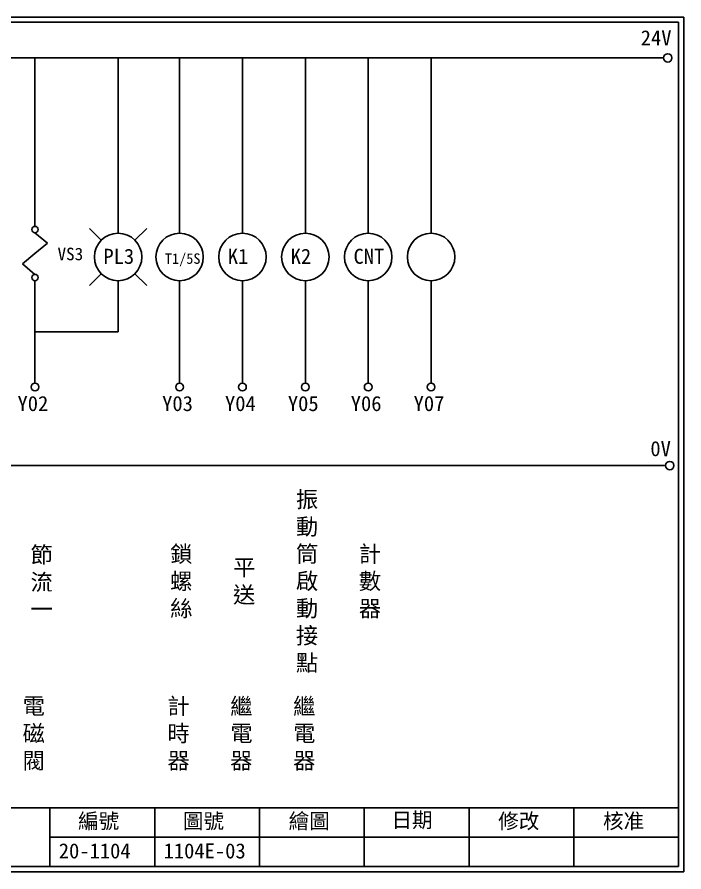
# Model space of a CAD drawing. Extents: x 926 to 1213, y 3 to 207.
# Drawn here: x 1053.7 to 1212.7, y 3 to 207 of the extents above; entities that cross this region are included whole.
import ezdxf

# ---------------------------------------------------------------- set-up
doc = ezdxf.new("R2010")
doc.units = 0
doc.layers.get('0').update_dxf_attribs({"linetype": 'CONTINUOUS'})
doc.layers.add('圖框層', color=7, linetype='CONTINUOUS')
doc.layers.add('標尺寸層', color=3, linetype='CONTINUOUS')
doc.styles.add('CNS', font='romanc.shx', dxfattribs={"bigfont": 'chineset.shx'})
doc.styles.add('STSL', font='kaiu.ttf')

msp = doc.modelspace()

# ---------------------------------------------------------------- linework, layer by layer
for p, q in [((1073.76, 153.73), (1070.93, 156.56)), ((1081.77, 153.73), (1084.6, 156.56)), ((1073.76, 145.73), (1070.93, 142.9)), ((1081.77, 145.73), (1084.6, 142.9))]:
    msp.add_line(p, q)
for centre in [(1208.88, 197.22), (1209.36, 99.96)]:
    msp.add_circle(centre, 1)
at = {"layer": '圖框層', "color": 7}
for p, q in [((1212.74, 206.97), (925.74, 206.97)), ((1212.74, 3), (1212.74, 206.97)), ((1211.49, 205.72), (926.99, 205.72)), ((1211.49, 4.25), (1211.49, 205.72)), ((926.99, 18.25), (1211.49, 18.25)), ((1061.49, 4.25), (1061.49, 18.25)), ((1086.49, 4.25), (1086.49, 18.25)), ((1111.49, 4.25), (1111.49, 18.25)), ((1136.49, 4.25), (1136.49, 18.25)), ((1161.49, 4.25), (1161.49, 18.25)), ((1186.49, 4.25), (1186.49, 18.25)), ((1061.49, 11.25), (1211.49, 11.25)), ((926.99, 4.25), (1211.49, 4.25)), ((925.74, 3), (1212.74, 3))]:
    msp.add_line(p, q, dxfattribs=at)
at = {"layer": '標尺寸層', "color": 7}
for p, q in [((930.28, 197.22), (1207.88, 197.22)), ((1057.93, 197.22), (1057.93, 157.03)), ((1077.76, 197.22), (1077.76, 155.39)), ((1092.43, 197.22), (1092.43, 155.39)), ((1107.43, 197.22), (1107.43, 155.39)), ((1122.43, 197.22), (1122.43, 155.39)), ((1137.43, 197.22), (1137.43, 155.39)), ((1152.43, 197.22), (1152.43, 155.39)), ((1057.93, 155.53), (1060.93, 153.04)), ((1057.93, 150.55), (1060.93, 153.04)), ((1057.93, 150.55), (1054.92, 148.06)), ((1057.93, 145.57), (1054.92, 148.06)), ((1057.93, 144.07), (1057.93, 119.62)), ((1077.76, 144.07), (1077.76, 131.84)), ((1092.43, 144.07), (1092.43, 131.84)), ((1107.43, 144.07), (1107.43, 131.84)), ((1122.43, 144.07), (1122.43, 131.84)), ((1137.43, 144.07), (1137.43, 131.84)), ((1152.43, 144.07), (1152.43, 131.84)), ((930.49, 99.96), (1208.36, 99.96))]:
    msp.add_line(p, q, dxfattribs=at)
at = {"layer": '標尺寸層'}
for p, q in [((1092.43, 119.62), (1092.43, 144.07)), ((1107.43, 119.62), (1107.43, 144.07)), ((1122.43, 119.62), (1122.43, 144.07)), ((1137.43, 119.62), (1137.43, 144.07)), ((1152.43, 119.62), (1152.43, 144.07)), ((1057.93, 131.84), (1077.76, 131.84))]:
    msp.add_line(p, q, dxfattribs=at)
at = {"layer": '標尺寸層', "color": 7}
for centre, radius in [((1057.93, 156.28), 0.751), ((1077.76, 149.73), 5.66), ((1092.43, 149.73), 5.66), ((1107.43, 149.73), 5.66), ((1122.43, 149.73), 5.66), ((1137.43, 149.73), 5.66), ((1152.43, 149.73), 5.66), ((1057.93, 144.82), 0.751), ((1057.93, 118.7), 0.92), ((1092.43, 118.7), 0.92), ((1107.43, 118.7), 0.92), ((1122.43, 118.7), 0.92), ((1137.43, 118.7), 0.92), ((1152.43, 118.7), 0.92)]:
    msp.add_circle(centre, radius, dxfattribs=at)

# ---------------------------------------------------------------- texts
at = {"layer": '圖框層', "color": 4, "style": 'STSL'}
for s, height, p in [('24V', 3.6, (1202.44, 200.22)), ('VS3', 3, (1063.31, 148.95)), ('PL3', 3.6, (1074.25, 148.09)), ('K1', 3.6, (1103.92, 148.09)), ('K2', 3.6, (1118.92, 148.09)), ('CNT', 3.6, (1133.92, 148.09)), ('T1/5S', 2.5, (1088.92, 148.09)), ('Y02', 3.6, (1053.76, 112.96)), ('Y03', 3.6, (1088.26, 112.96)), ('Y04', 3.6, (1103.26, 112.96)), ('Y05', 3.6, (1118.26, 112.96)), ('Y06', 3.6, (1133.26, 112.96)), ('Y07', 3.6, (1148.26, 112.96)), ('0V', 3.6, (1204.74, 102.2)), ('編號', 3.6, (1068.21, 13.34)), ('圖號', 3.6, (1093.21, 13.34)), ('繪圖', 3.6, (1118.44, 13.34)), ('日期', 3.6, (1142.96, 13.59)), ('修改', 3.6, (1168.44, 13.34)), ('核准', 3.6, (1193.44, 13.34)), ('20-1104', 3.6, (1063.61, 6.22)), ('1104E-03', 3.6, (1088.61, 6.22))]:
    msp.add_text(s, height=height, dxfattribs=at).set_placement(p)
at = {"layer": '標尺寸層', "color": 7, "char_height": 3.9, "attachment_point": 5, "style": 'CNS'}
for s, insert, width in [('{\\fDFKai-SB|b0|i0|c136|p65;振動筒啟動接點}', (1122.84, 72.17), 2.8481), ('{\\fDFKai-SB|b0|i0|c136|p65;節流一}', (1059.52, 72.17), 2.8481), ('{\\fDFKai-SB|b0|i0|c136|p65;鎖螺絲}', (1092.84, 72.17), 2.8481), ('{\\fDFKai-SB|b0|i0|c136|p65;計數器}', (1137.84, 72.17), 2.8481), ('{\\fDFKai-SB|b0|i0|c136|p65;平送}', (1107.84, 72.17), 2.8481), ('{\\fDFKai-SB|b0|i0|c136|p65;計時器}', (1092.18, 35.84), 8.6627), ('{\\fDFKai-SB|b0|i0|c136|p65;繼電器}', (1107.18, 35.84), 8.6627), ('{\\fDFKai-SB|b0|i0|c136|p65;繼電器}', (1122.18, 35.84), 8.6627), ('{\\fDFKai-SB|b0|i0|c136|p65;電磁閥}', (1057.63, 35.84), 8.6627)]:
    msp.add_mtext(s, dxfattribs=dict(at, insert=insert, width=width))

doc.saveas('drawing.dxf')
